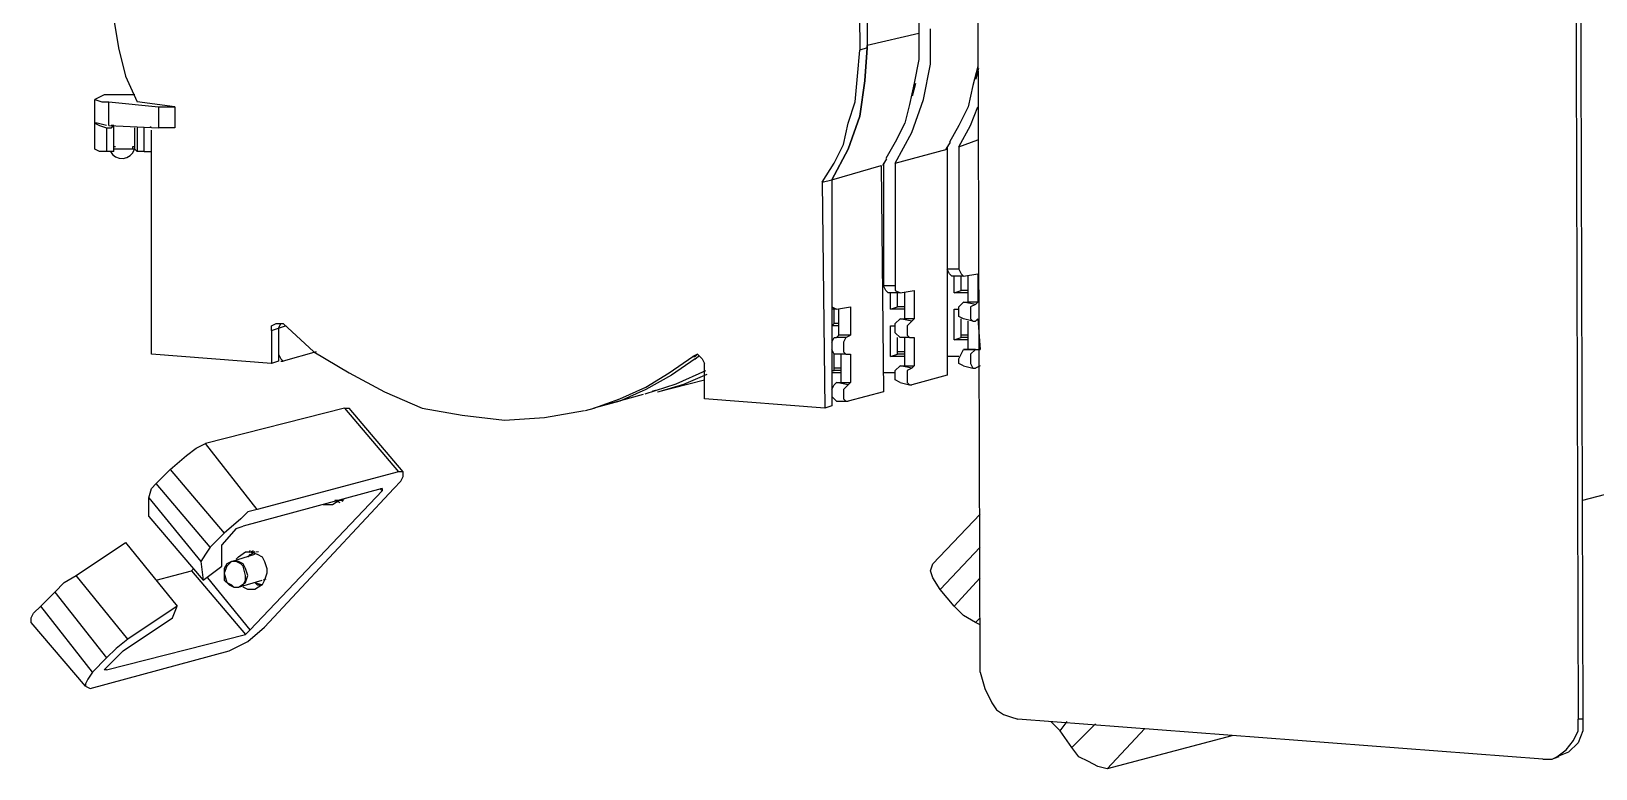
# Model space of a CAD drawing. Header units: metres. Extents: x 13679654 to 13688052, y 67972 to 70803.
# Drawn here: x 13684560.6 to 13684624.9, y 70575.9 to 70606.2 of the extents above; entities that cross this region are included whole.
import ezdxf

# ---------------------------------------------------------------- set-up
doc = ezdxf.new("R2010")
doc.units = ezdxf.units.M
doc.header["$MEASUREMENT"] = 0
doc.layers.add('FDT STRUCTURE', color=7, linetype='Continuous')

msp = doc.modelspace()

# ---------------------------------------------------------------- linework, layer by layer
at = {"layer": 'FDT STRUCTURE', "color": 1}
for points in [[(13684597.013, 70616.335), (13684597.11, 70606.079)], [(13684594.594, 70615.658), (13684594.691, 70605.402)], [(13684594.981, 70615.754), (13684594.981, 70605.498)], [(13684597.11, 70606.079), (13684594.981, 70605.595)], [(13684594.981, 70605.498), (13684594.691, 70605.402)]]:
    msp.add_lwpolyline(points, dxfattribs=at)
at = {"layer": 'FDT STRUCTURE'}
for points in [[(13684599.626, 70579.858), (13684599.529, 70611.304)], [(13684624.105, 70609.368), (13684624.201, 70577.923)], [(13684624.298, 70609.368), (13684624.395, 70577.923)], [(13684563.923, 70607.82), (13684564.02, 70606.659), (13684564.214, 70605.498), (13684564.504, 70604.337), (13684564.988, 70603.273)], [(13684596.143, 70600.757), (13684596.82, 70602.015), (13684597.304, 70603.37), (13684597.594, 70604.821), (13684597.594, 70606.272)], [(13684597.11, 70606.079), (13684597.11, 70605.015), (13684596.917, 70604.047)], [(13684594.981, 70605.498), (13684594.885, 70604.144), (13684594.691, 70602.692), (13684594.207, 70601.338), (13684593.53, 70600.08)], [(13684593.53, 70600.08), (13684594.207, 70601.338), (13684594.691, 70602.692), (13684594.885, 70604.144), (13684594.981, 70605.498)], [(13684594.498, 70603.273), (13684594.594, 70604.337), (13684594.691, 70605.402)], [(13684594.981, 70605.498), (13684594.981, 70605.595)], [(13684599.529, 70604.724), (13684599.335, 70603.95), (13684599.142, 70603.079), (13684598.755, 70602.305), (13684598.368, 70601.628)], [(13684599.466, 70604.208), (13684599.578, 70604.65)], [(13684596.917, 70604.047), (13684596.723, 70603.176), (13684596.53, 70602.402), (13684596.143, 70601.628), (13684595.756, 70600.951)], [(13684596.854, 70603.531), (13684596.98, 70604.039)], [(13684564.891, 70603.563), (13684564.02, 70603.563), (13684563.633, 70603.563), (13684563.44, 70603.466), (13684563.246, 70603.37)], [(13684563.246, 70602.499), (13684563.246, 70603.37)], [(13684563.246, 70603.37), (13684563.536, 70603.273), (13684563.827, 70603.273)], [(13684563.827, 70603.273), (13684565.858, 70603.079)], [(13684563.827, 70602.305), (13684563.827, 70603.273)], [(13684566.536, 70603.079), (13684564.988, 70603.273)], [(13684593.143, 70599.983), (13684593.627, 70600.757), (13684594.014, 70601.531), (13684594.207, 70602.402), (13684594.498, 70603.273)], [(13684563.246, 70602.402), (13684563.246, 70602.499)], [(13684565.858, 70603.079), (13684566.536, 70603.079)], [(13684565.858, 70603.079), (13684565.858, 70602.209)], [(13684566.536, 70603.079), (13684566.536, 70602.209)], [(13684598.755, 70601.435), (13684599.239, 70602.305), (13684599.529, 70603.079)], [(13684563.246, 70601.338), (13684563.246, 70602.402)], [(13684563.343, 70602.402), (13684563.246, 70602.402)], [(13684563.343, 70602.402), (13684563.246, 70602.402)], [(13684563.246, 70602.402), (13684563.44, 70602.305), (13684563.73, 70602.209)], [(13684563.73, 70602.305), (13684563.343, 70602.402)], [(13684563.73, 70602.209), (13684563.73, 70601.241)], [(13684563.73, 70602.209), (13684563.923, 70602.209)], [(13684563.827, 70602.305), (13684565.858, 70602.209)], [(13684564.02, 70602.305), (13684563.923, 70602.305)], [(13684563.923, 70602.209), (13684564.02, 70602.305)], [(13684564.02, 70601.241), (13684564.02, 70602.305)], [(13684564.891, 70601.338), (13684564.891, 70602.209)], [(13684564.988, 70602.209), (13684564.988, 70601.241)], [(13684565.278, 70601.241), (13684565.278, 70602.209)], [(13684565.525, 70602.269), (13684565.552, 70602.221)], [(13684565.568, 70592.92), (13684565.568, 70602.112)], [(13684566.536, 70602.209), (13684565.858, 70602.209)], [(13684563.73, 70601.241), (13684563.44, 70601.241), (13684563.246, 70601.338)], [(13684564.02, 70601.241), (13684563.73, 70601.241)], [(13684563.884, 70601.242), (13684563.977, 70601.112), (13684564.101, 70601.017), (13684564.248, 70600.963), (13684564.407, 70600.953), (13684564.562, 70600.991), (13684564.696, 70601.072), (13684564.801, 70601.188), (13684564.869, 70601.333)], [(13684564.794, 70601.338), (13684564.02, 70601.338)], [(13684564.04, 70601.447), (13684564.1, 70601.441)], [(13684564.891, 70601.435), (13684564.794, 70601.435)], [(13684564.794, 70601.435), (13684564.794, 70601.338)], [(13684564.891, 70601.338), (13684564.794, 70601.338)], [(13684564.869, 70601.333), (13684564.886, 70601.411)], [(13684564.988, 70601.241), (13684564.891, 70601.338)], [(13684565.084, 70601.241), (13684564.988, 70601.241)], [(13684565.278, 70601.241), (13684565.084, 70601.241)], [(13684565.278, 70601.241), (13684565.568, 70601.241)], [(13684596.143, 70600.757), (13684598.271, 70601.338)], [(13684598.236, 70601.337), (13684598.406, 70601.616)], [(13684598.271, 70601.435), (13684598.271, 70596.403)], [(13684598.271, 70601.338), (13684598.271, 70592.049)], [(13684598.755, 70601.435), (13684599.529, 70601.725)], [(13684598.755, 70601.435), (13684598.755, 70596.403)], [(13684593.53, 70600.08), (13684595.562, 70600.661)], [(13684595.562, 70600.661), (13684595.659, 70591.372)], [(13684595.623, 70600.66), (13684595.793, 70600.939)], [(13684595.659, 70600.757), (13684595.659, 70595.726)], [(13684596.143, 70600.757), (13684596.143, 70595.726)], [(13684593.143, 70599.983), (13684593.53, 70600.08)], [(13684593.143, 70599.983), (13684593.24, 70590.695)], [(13684593.53, 70600.08), (13684593.53, 70590.792)], [(13684598.755, 70596.403), (13684598.271, 70596.403)], [(13684598.465, 70596.113), (13684598.368, 70596.21), (13684598.271, 70596.403)], [(13684598.948, 70596.113), (13684598.465, 70596.113)], [(13684598.561, 70595.436), (13684598.561, 70596.113)], [(13684598.755, 70596.403), (13684598.852, 70596.21), (13684598.948, 70596.113)], [(13684598.852, 70595.533), (13684598.852, 70596.113)], [(13684598.948, 70596.113), (13684599.529, 70596.21)], [(13684599.142, 70595.049), (13684599.142, 70596.113)], [(13684599.529, 70596.21), (13684599.529, 70595.049)], [(13684596.143, 70595.726), (13684595.659, 70595.726)], [(13684595.852, 70595.436), (13684595.756, 70595.533), (13684595.659, 70595.726)], [(13684596.336, 70595.436), (13684595.852, 70595.436)], [(13684595.949, 70594.759), (13684595.949, 70595.436)], [(13684596.143, 70595.726), (13684596.143, 70595.533), (13684596.336, 70595.436)], [(13684596.239, 70594.855), (13684596.239, 70595.436)], [(13684596.336, 70595.436), (13684596.917, 70595.533)], [(13684596.53, 70594.372), (13684596.53, 70595.436)], [(13684596.917, 70595.533), (13684596.917, 70594.372)], [(13684598.561, 70595.436), (13684598.852, 70595.533)], [(13684599.142, 70595.436), (13684598.561, 70595.436)], [(13684599.142, 70595.533), (13684598.852, 70595.533)], [(13684593.53, 70595.049), (13684593.53, 70594.855), (13684593.724, 70594.759)], [(13684593.724, 70594.759), (13684594.304, 70594.855)], [(13684594.304, 70594.855), (13684594.304, 70593.694)], [(13684595.949, 70594.759), (13684596.239, 70594.855)], [(13684596.53, 70594.855), (13684596.239, 70594.855)], [(13684598.755, 70594.662), (13684598.755, 70594.855), (13684598.948, 70595.049)], [(13684598.948, 70595.049), (13684599.142, 70595.049)], [(13684599.432, 70594.952), (13684598.948, 70595.049)], [(13684599.529, 70595.049), (13684599.142, 70595.049)], [(13684599.432, 70594.952), (13684599.239, 70594.855), (13684599.239, 70594.565)], [(13684599.432, 70594.952), (13684599.529, 70595.049)], [(13684570.503, 70593.888), (13684570.503, 70594.081), (13684570.696, 70594.178)], [(13684570.696, 70594.178), (13684570.89, 70594.178), (13684570.986, 70594.178)], [(13684570.89, 70594.178), (13684570.793, 70593.985)], [(13684570.793, 70593.985), (13684570.89, 70594.178)], [(13684570.986, 70594.178), (13684572.244, 70593.017), (13684573.695, 70592.146), (13684575.147, 70591.372), (13684576.695, 70590.695), (13684578.34, 70590.405), (13684580.081, 70590.211), (13684581.726, 70590.308), (13684583.371, 70590.598)], [(13684593.724, 70594.759), (13684593.53, 70594.759)], [(13684593.53, 70594.081), (13684593.627, 70594.178)], [(13684593.627, 70594.178), (13684593.627, 70594.759)], [(13684593.82, 70594.178), (13684593.627, 70594.178)], [(13684593.82, 70593.694), (13684593.82, 70594.759)], [(13684596.53, 70594.759), (13684595.949, 70594.759)], [(13684596.143, 70593.985), (13684596.143, 70594.178), (13684596.336, 70594.372)], [(13684596.336, 70594.372), (13684596.53, 70594.372)], [(13684596.82, 70594.275), (13684596.336, 70594.372)], [(13684596.917, 70594.372), (13684596.53, 70594.372)], [(13684596.82, 70594.275), (13684596.626, 70594.081), (13684596.626, 70593.888)], [(13684596.82, 70594.275), (13684596.917, 70594.372)], [(13684598.561, 70594.759), (13684598.755, 70594.759)], [(13684598.561, 70593.501), (13684598.561, 70594.759)], [(13684598.948, 70594.372), (13684598.755, 70594.468), (13684598.755, 70594.662)], [(13684598.852, 70593.598), (13684598.852, 70594.372)], [(13684599.335, 70594.275), (13684598.948, 70594.372)], [(13684599.142, 70593.114), (13684599.142, 70594.275)], [(13684599.239, 70594.565), (13684599.239, 70594.372), (13684599.335, 70594.275)], [(13684599.335, 70594.275), (13684599.432, 70594.275)], [(13684599.432, 70594.275), (13684599.529, 70594.372)], [(13684599.529, 70594.372), (13684599.626, 70593.114)], [(13684570.503, 70593.888), (13684570.793, 70593.985)], [(13684570.503, 70593.888), (13684570.503, 70592.533)], [(13684570.793, 70593.985), (13684571.083, 70594.081)], [(13684570.793, 70593.985), (13684570.793, 70592.63)], [(13684593.82, 70594.081), (13684593.53, 70594.081)], [(13684593.53, 70593.404), (13684593.627, 70593.598), (13684593.724, 70593.598)], [(13684593.724, 70593.598), (13684593.82, 70593.694)], [(13684594.111, 70593.598), (13684593.724, 70593.598)], [(13684594.304, 70593.694), (13684593.82, 70593.694)], [(13684594.111, 70593.598), (13684594.014, 70593.404), (13684594.014, 70593.21)], [(13684594.111, 70593.598), (13684594.304, 70593.694)], [(13684595.949, 70594.081), (13684596.143, 70594.081)], [(13684595.949, 70592.823), (13684595.949, 70594.081)], [(13684596.336, 70593.598), (13684596.143, 70593.791), (13684596.143, 70593.985)], [(13684596.239, 70592.92), (13684596.239, 70593.598)], [(13684596.723, 70593.598), (13684596.336, 70593.598)], [(13684596.53, 70592.436), (13684596.53, 70593.598)], [(13684596.626, 70593.888), (13684596.626, 70593.694), (13684596.723, 70593.598)], [(13684596.723, 70593.598), (13684596.82, 70593.598)], [(13684596.82, 70593.598), (13684596.917, 70593.598)], [(13684596.917, 70593.598), (13684596.917, 70592.436)], [(13684598.561, 70593.501), (13684598.852, 70593.598)], [(13684599.142, 70593.501), (13684598.561, 70593.501)], [(13684599.142, 70593.694), (13684598.852, 70593.694)], [(13684599.142, 70593.598), (13684598.852, 70593.598)], [(13684570.503, 70592.533), (13684565.568, 70592.92)], [(13684570.793, 70592.92), (13684570.89, 70592.727)], [(13684572.341, 70593.017), (13684570.986, 70592.63)], [(13684588.015, 70592.92), (13684587.822, 70592.823)], [(13684587.918, 70592.823), (13684588.015, 70592.92)], [(13684587.992, 70592.783), (13684588.094, 70592.862)], [(13684588.015, 70592.92), (13684588.112, 70592.823)], [(13684593.627, 70592.92), (13684593.53, 70593.114)], [(13684594.111, 70592.92), (13684593.627, 70592.92)], [(13684593.627, 70592.243), (13684593.627, 70592.92)], [(13684593.917, 70591.759), (13684593.917, 70592.92)], [(13684594.014, 70593.21), (13684594.014, 70593.017), (13684594.111, 70592.92)], [(13684594.111, 70592.92), (13684594.304, 70592.92)], [(13684594.304, 70592.92), (13684594.304, 70591.759)], [(13684595.949, 70592.823), (13684596.239, 70592.92)], [(13684596.53, 70593.017), (13684596.239, 70593.017)], [(13684596.53, 70592.92), (13684596.239, 70592.92)], [(13684598.755, 70592.727), (13684598.852, 70592.92), (13684598.948, 70593.114)], [(13684598.948, 70593.114), (13684599.142, 70593.114)], [(13684599.432, 70593.114), (13684598.948, 70593.114)], [(13684599.142, 70593.114), (13684599.626, 70593.114)], [(13684599.432, 70593.114), (13684599.239, 70592.92), (13684599.239, 70592.63)], [(13684599.432, 70593.114), (13684599.626, 70593.114)], [(13684570.793, 70592.63), (13684570.503, 70592.533)], [(13684570.89, 70592.727), (13684570.986, 70592.63)], [(13684570.89, 70592.63), (13684570.986, 70592.63)], [(13684583.758, 70590.695), (13684584.822, 70591.082), (13684585.887, 70591.566), (13684586.854, 70592.146), (13684587.822, 70592.823)], [(13684587.918, 70592.727), (13684586.951, 70592.049), (13684585.887, 70591.469), (13684584.822, 70590.985), (13684583.758, 70590.695)], [(13684585.868, 70591.282), (13684587.136, 70591.695), (13684588.35, 70592.247)], [(13684587.822, 70592.823), (13684587.918, 70592.823)], [(13684587.905, 70592.716), (13684587.992, 70592.783)], [(13684588.112, 70592.823), (13684588.209, 70592.727), (13684588.305, 70592.533)], [(13684588.305, 70591.082), (13684588.305, 70592.533)], [(13684593.53, 70592.243), (13684593.627, 70592.243)], [(13684593.917, 70592.34), (13684593.627, 70592.34)], [(13684593.917, 70592.243), (13684593.627, 70592.243)], [(13684596.53, 70592.823), (13684595.949, 70592.823)], [(13684596.143, 70592.049), (13684596.143, 70592.243), (13684596.336, 70592.436)], [(13684596.336, 70592.436), (13684596.53, 70592.436)], [(13684596.82, 70592.34), (13684596.336, 70592.436)], [(13684596.53, 70592.436), (13684596.917, 70592.436)], [(13684596.82, 70592.34), (13684596.626, 70592.243), (13684596.626, 70591.953)], [(13684596.82, 70592.34), (13684596.917, 70592.436)], [(13684598.755, 70592.823), (13684598.271, 70592.823)], [(13684598.948, 70592.436), (13684598.755, 70592.533), (13684598.755, 70592.727)], [(13684598.948, 70592.436), (13684599.335, 70592.34)], [(13684599.239, 70592.63), (13684599.239, 70592.533), (13684599.335, 70592.34)], [(13684599.335, 70592.34), (13684599.432, 70592.34)], [(13684599.626, 70592.436), (13684599.432, 70592.34)], [(13684586.37, 70591.372), (13684588.305, 70591.856)], [(13684586.444, 70591.378), (13684587.446, 70591.69), (13684588.416, 70592.09)], [(13684593.917, 70592.146), (13684593.53, 70592.146)], [(13684593.53, 70591.469), (13684593.627, 70591.662), (13684593.724, 70591.759)], [(13684593.724, 70591.759), (13684593.917, 70591.759)], [(13684594.207, 70591.662), (13684593.724, 70591.759)], [(13684593.917, 70591.759), (13684594.304, 70591.759)], [(13684594.207, 70591.662), (13684594.014, 70591.469), (13684594.014, 70591.275)], [(13684594.207, 70591.662), (13684594.304, 70591.759)], [(13684596.143, 70592.146), (13684595.659, 70592.146)], [(13684596.336, 70591.759), (13684596.143, 70591.856), (13684596.143, 70592.049)], [(13684596.336, 70591.759), (13684596.723, 70591.662)], [(13684596.626, 70591.953), (13684596.626, 70591.759), (13684596.723, 70591.662)], [(13684596.723, 70591.662), (13684596.82, 70591.662)], [(13684598.271, 70592.049), (13684596.82, 70591.662)], [(13684584.048, 70590.792), (13684585.79, 70591.275)], [(13684586.157, 70591.405), (13684586.417, 70591.47)], [(13684593.24, 70590.695), (13684588.305, 70591.082)], [(13684593.724, 70590.985), (13684593.53, 70591.179)], [(13684593.724, 70590.985), (13684594.111, 70590.985)], [(13684594.014, 70591.275), (13684594.014, 70591.082), (13684594.111, 70590.985)], [(13684594.111, 70590.985), (13684594.207, 70590.985)], [(13684595.659, 70591.372), (13684594.207, 70590.985)], [(13684573.502, 70590.695), (13684567.793, 70589.244)], [(13684573.502, 70590.695), (13684575.727, 70588.082)], [(13684573.502, 70590.695), (13684573.695, 70590.695)], [(13684575.921, 70588.082), (13684573.695, 70590.695)], [(13684583.417, 70590.6), (13684583.764, 70590.697)], [(13684593.53, 70590.792), (13684593.24, 70590.695)], [(13684566.342, 70588.179), (13684567.019, 70588.76), (13684567.406, 70589.05), (13684567.793, 70589.244)], [(13684569.922, 70586.534), (13684567.793, 70589.244)], [(13684624.395, 70586.921), (13684630.684, 70588.566)], [(13684566.342, 70588.179), (13684565.762, 70587.599)], [(13684566.342, 70588.179), (13684568.567, 70585.567)], [(13684575.727, 70588.082), (13684569.922, 70586.534)], [(13684575.534, 70587.405), (13684575.824, 70587.695), (13684575.921, 70587.889), (13684575.921, 70588.082)], [(13684575.921, 70588.082), (13684575.727, 70588.082)], [(13684565.471, 70587.018), (13684565.568, 70587.405), (13684565.762, 70587.599)], [(13684567.987, 70584.986), (13684565.762, 70587.599)], [(13684575.05, 70587.405), (13684569.342, 70585.857)], [(13684569.632, 70581.6), (13684575.05, 70587.308)], [(13684570.212, 70581.697), (13684575.534, 70587.405)], [(13684574.953, 70587.405), (13684575.05, 70587.308)], [(13684575.05, 70587.405), (13684575.05, 70587.308)], [(13684565.471, 70587.018), (13684567.6, 70584.406)], [(13684565.471, 70586.244), (13684565.471, 70587.018)], [(13684569.922, 70586.534), (13684569.535, 70586.438), (13684569.245, 70586.147), (13684568.567, 70585.567)], [(13684573.018, 70586.728), (13684572.825, 70586.728), (13684572.631, 70586.728)], [(13684573.308, 70586.921), (13684573.018, 70586.728)], [(13684573.115, 70586.921), (13684573.308, 70586.921)], [(13684573.115, 70586.921), (13684573.308, 70586.825)], [(13684573.212, 70586.921), (13684573.405, 70586.921)], [(13684573.403, 70586.861), (13684573.472, 70586.947)], [(13684565.471, 70586.244), (13684567.697, 70583.632)], [(13684569.051, 70585.76), (13684569.342, 70585.857)], [(13684597.691, 70584.309), (13684599.626, 70586.341)], [(13684562.472, 70583.825), (13684564.504, 70585.18)], [(13684564.504, 70585.18), (13684566.632, 70582.567)], [(13684568.567, 70585.567), (13684567.987, 70584.986)], [(13684569.051, 70585.76), (13684568.471, 70585.083)], [(13684567.987, 70584.986), (13684567.793, 70584.696), (13684567.6, 70584.406)], [(13684568.471, 70584.986), (13684568.471, 70585.083)], [(13684568.471, 70584.212), (13684568.471, 70584.986)], [(13684568.858, 70584.406), (13684569.825, 70584.696)], [(13684569.051, 70584.503), (13684569.148, 70584.599)], [(13684569.148, 70584.599), (13684569.438, 70584.793)], [(13684569.438, 70584.793), (13684569.632, 70584.793), (13684569.922, 70584.696), (13684570.116, 70584.599), (13684570.212, 70584.406), (13684570.309, 70584.116), (13684570.309, 70583.922), (13684570.212, 70583.632), (13684570.116, 70583.438)], [(13684569.825, 70584.793), (13684569.535, 70584.599)], [(13684569.632, 70584.696), (13684569.535, 70584.599)], [(13684569.634, 70584.854), (13684569.57, 70584.774)], [(13684569.757, 70584.845), (13684569.675, 70584.8)], [(13684569.771, 70584.8), (13684569.704, 70584.746)], [(13684569.749, 70584.83), (13684569.705, 70584.788)], [(13684569.975, 70584.793), (13684569.86, 70584.779)], [(13684597.981, 70583.245), (13684599.626, 70584.986)], [(13684565.762, 70583.632), (13684567.213, 70584.019)], [(13684567.213, 70584.019), (13684567.31, 70584.116)], [(13684567.213, 70584.019), (13684569.438, 70581.406)], [(13684567.6, 70584.406), (13684567.697, 70583.632)], [(13684567.697, 70583.632), (13684568.471, 70584.212)], [(13684568.858, 70584.406), (13684568.664, 70584.212), (13684568.567, 70583.922)], [(13684569.438, 70583.825), (13684569.342, 70584.212), (13684569.245, 70584.309), (13684569.051, 70584.406), (13684568.858, 70584.406), (13684568.664, 70584.309), (13684568.567, 70584.116), (13684568.567, 70583.922)], [(13684568.567, 70583.922), (13684568.567, 70583.632), (13684568.761, 70583.438), (13684568.955, 70583.342), (13684569.148, 70583.342)], [(13684568.567, 70583.922), (13684568.664, 70583.535), (13684568.858, 70583.438), (13684568.955, 70583.342), (13684569.148, 70583.342), (13684569.342, 70583.438), (13684569.438, 70583.632), (13684569.438, 70583.825)], [(13684569.535, 70583.825), (13684569.438, 70584.116), (13684569.342, 70584.309), (13684569.148, 70584.406), (13684568.858, 70584.406)], [(13684597.981, 70583.245), (13684597.691, 70583.729), (13684597.594, 70584.019), (13684597.691, 70584.309)], [(13684561.601, 70583.148), (13684561.988, 70583.535), (13684562.472, 70583.825)], [(13684564.601, 70581.213), (13684562.472, 70583.825)], [(13684569.632, 70581.6), (13684567.89, 70583.729)], [(13684569.148, 70583.342), (13684569.438, 70583.535), (13684569.535, 70583.825)], [(13684569.148, 70583.342), (13684570.116, 70583.632)], [(13684569.825, 70583.245), (13684569.535, 70583.245), (13684569.342, 70583.342)], [(13684569.825, 70583.535), (13684569.922, 70583.438)], [(13684569.825, 70583.535), (13684570.116, 70583.438)], [(13684570.116, 70583.438), (13684569.825, 70583.245)], [(13684569.922, 70583.438), (13684570.116, 70583.438)], [(13684569.922, 70583.438), (13684570.116, 70583.438)], [(13684570.178, 70583.646), (13684570.282, 70583.688)], [(13684598.561, 70582.567), (13684597.981, 70583.245)], [(13684599.626, 70583.729), (13684598.561, 70582.567)], [(13684560.634, 70581.89), (13684560.634, 70582.084), (13684560.73, 70582.277), (13684561.021, 70582.567)], [(13684561.601, 70583.148), (13684561.021, 70582.567)], [(13684563.149, 70579.858), (13684561.021, 70582.567)], [(13684561.601, 70583.148), (13684563.73, 70580.439)], [(13684566.632, 70582.567), (13684564.601, 70581.213)], [(13684566.439, 70582.084), (13684566.632, 70582.567)], [(13684599.432, 70581.89), (13684598.948, 70582.18), (13684598.561, 70582.567)], [(13684564.407, 70580.729), (13684566.439, 70582.084)], [(13684599.432, 70581.89), (13684599.626, 70582.084)], [(13684562.859, 70579.278), (13684560.634, 70581.89)], [(13684563.73, 70579.955), (13684569.438, 70581.406)], [(13684568.761, 70580.729), (13684569.148, 70580.923), (13684569.535, 70581.116), (13684570.212, 70581.697)], [(13684569.632, 70581.6), (13684569.438, 70581.406)], [(13684599.626, 70581.793), (13684599.432, 70581.89)], [(13684563.052, 70579.181), (13684568.761, 70580.729)], [(13684564.601, 70581.213), (13684564.117, 70580.826), (13684563.73, 70580.439)], [(13684564.31, 70580.632), (13684563.73, 70580.052)], [(13684564.31, 70580.632), (13684564.407, 70580.729)], [(13684563.73, 70580.439), (13684563.149, 70579.858)], [(13684563.633, 70579.955), (13684563.73, 70580.052)], [(13684563.149, 70579.858), (13684562.956, 70579.568), (13684562.859, 70579.375), (13684562.859, 70579.278)], [(13684563.73, 70579.955), (13684563.633, 70579.955)], [(13684563.73, 70579.955), (13684563.633, 70579.955)], [(13684599.626, 70579.858), (13684599.819, 70579.181), (13684600.109, 70578.601), (13684600.303, 70578.31), (13684600.593, 70578.117), (13684600.883, 70578.02), (13684601.174, 70577.923)], [(13684562.859, 70579.278), (13684563.052, 70579.181)], [(13684622.75, 70576.278), (13684601.174, 70577.923)], [(13684602.915, 70577.44), (13684602.528, 70577.827)], [(13684602.915, 70577.44), (13684603.206, 70577.827)], [(13684603.399, 70576.762), (13684602.915, 70577.44)], [(13684604.367, 70577.73), (13684603.399, 70576.762)], [(13684604.85, 70575.891), (13684606.399, 70577.536)], [(13684624.395, 70577.923), (13684624.395, 70577.44), (13684624.201, 70576.956), (13684623.814, 70576.569), (13684623.331, 70576.375)], [(13684623.331, 70576.375), (13684623.718, 70576.665), (13684624.008, 70577.052), (13684624.201, 70577.44), (13684624.201, 70577.923)], [(13684624.395, 70577.923), (13684624.201, 70577.923)], [(13684609.978, 70577.246), (13684604.85, 70575.891)], [(13684604.85, 70575.891), (13684604.463, 70575.988), (13684604.076, 70576.182), (13684603.689, 70576.375), (13684603.399, 70576.762)], [(13684622.75, 70576.278), (13684623.137, 70576.278)], [(13684623.137, 70576.278), (13684623.331, 70576.375)], [(13684623.229, 70576.322), (13684623.431, 70576.394)]]:
    msp.add_lwpolyline(points, dxfattribs=at)

doc.saveas('drawing.dxf')
